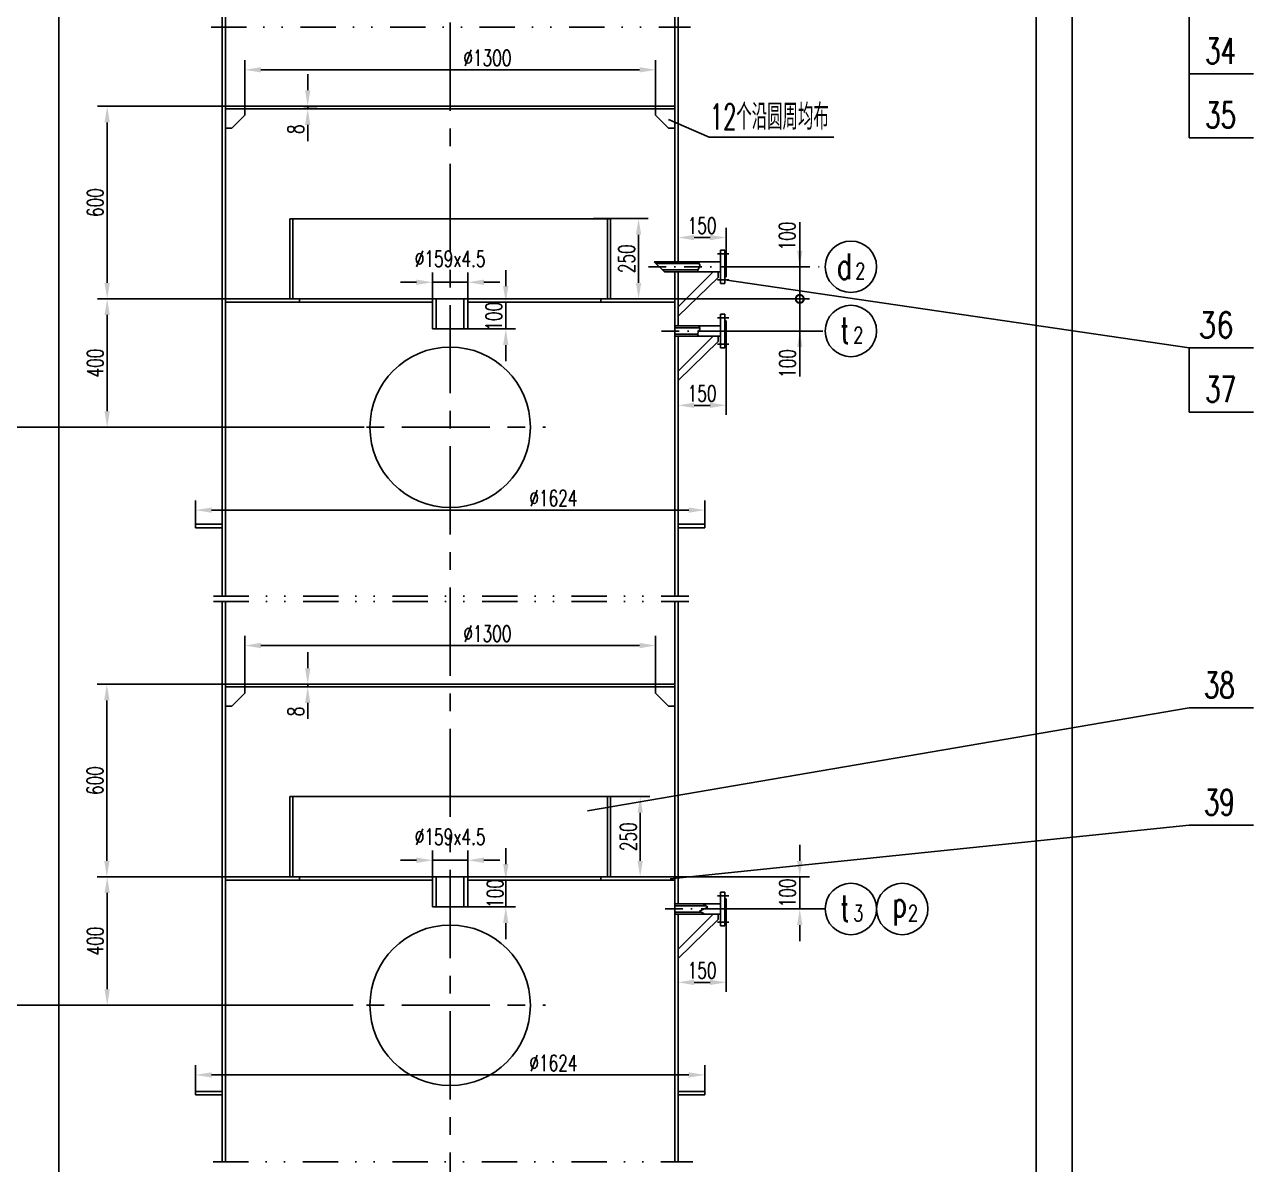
# Model space of a CAD drawing. Extents: x 1416 to 4159, y -4009 to -2804.
# Drawn here: x 1541.2 to 1732.7, y -3154.7 to -2977.2 of the extents above; entities that cross this region are included whole.
import ezdxf
from ezdxf.enums import TextEntityAlignment as Align

# ---------------------------------------------------------------- set-up
doc = ezdxf.new("R2010")
doc.units = 0
doc.header["$LTSCALE"] = 11
doc.header["$MEASUREMENT"] = 0
for name, pattern in [('CENTER', [2, 1.25, -0.25, 0.25, -0.25]), ('DASHDOT2', [0.5, 0.25, -0.125, 0, -0.125]), ('DIVIDE', [1.25, 0.5, -0.25, 0, -0.25, 0, -0.25])]:
    doc.linetypes.add(name, pattern=pattern)
doc.layers.get('0').update_dxf_attribs({"linetype": 'CONTINUOUS'})
doc.layers.get('DEFPOINTS').update_dxf_attribs({"linetype": 'CONTINUOUS'})
for name, color, linetype in [('1', 2, 'CENTER'), ('2', 2, 'CONTINUOUS'), ('3', 2, 'DIVIDE'), ('6', 2, 'CONTINUOUS')]:
    doc.layers.add(name, color=color, linetype=linetype)
doc.styles.add('H5', font='romans', dxfattribs={"width": 0.8, "bigfont": 'HZ5.SHX'})
doc.styles.add('HZ', font='txt', dxfattribs={"width": 0.5, "bigfont": 'hztxt.shx'})
doc.styles.add('HZ5', font='romans.shx', dxfattribs={"width": 0.7, "bigfont": 'hztxt.shx'})
doc.styles.add('HZTXT', font='ROMANS', dxfattribs={"width": 0.7, "bigfont": 'HZTXT'})
doc.dimstyles.new('STANDARD$0', dxfattribs={"dimscale": 0, "dimtxt": 4, "dimasz": 3, "dimexe": 1.5, "dimexo": 0, "dimgap": 1, "dimtad": 1, "dimdec": 0, "dimlfac": 5, "dimzin": 12, "dimtxsty": 'H5', "dimcen": 0, "dimazin": 3, "dimtfac": 1, "dimtdec": 0, "dimtmove": 0, "dimatfit": 3, "dimtvp": 0.833333, "dimtolj": 1, "dimtzin": 1})

# ---------------------------------------------------------------- blocks, each defined once
blk = doc.blocks.new('*D50')
at = {"color": 2, "linetype": 'BYBLOCK'}
for p, q in [((2745.22, -3118.59), (2723.28, -3118.59)), ((2724.78, -3146.09), (2724.78, -3121.09)), ((2737.41, -3148.59), (2723.28, -3148.59))]:
    blk.add_line(p, q, dxfattribs=at)
for points in [[(2724.36, -3121.09), (2725.2, -3121.09), (2724.78, -3118.59)], [(2724.36, -3146.09), (2725.2, -3146.09), (2724.78, -3148.59)]]:
    blk.add_solid(points, dxfattribs=at)
at = {"layer": 'DEFPOINTS', "color": 0, "linetype": 'BYBLOCK'}
for p in [(2724.78, -3118.59), (2745.22, -3118.59), (2737.41, -3148.59)]:
    blk.add_point(p, dxfattribs=at)
at = {"color": 2, "linetype": 'BYBLOCK', "insert": (2722.93, -3133.59), "char_height": 2.5, "attachment_point": 5, "rotation": 90, "style": 'HZ5'}
blk.add_mtext('\\A1;600', dxfattribs=at)
blk = doc.blocks.new('*D49')
at = {"color": 2, "linetype": 'BYBLOCK'}
for p, q in [((2744.97, -3148.59), (2723.33, -3148.59)), ((2724.83, -3166.09), (2724.83, -3151.09)), ((2737.41, -3168.59), (2723.33, -3168.59))]:
    blk.add_line(p, q, dxfattribs=at)
for points in [[(2724.41, -3151.09), (2725.24, -3151.09), (2724.83, -3148.59)], [(2724.41, -3166.09), (2725.24, -3166.09), (2724.83, -3168.59)]]:
    blk.add_solid(points, dxfattribs=at)
at = {"layer": 'DEFPOINTS', "color": 0, "linetype": 'BYBLOCK'}
for p in [(2724.83, -3148.59), (2744.97, -3148.59), (2737.41, -3168.59)]:
    blk.add_point(p, dxfattribs=at)
at = {"color": 2, "linetype": 'BYBLOCK', "insert": (2722.98, -3158.59), "char_height": 2.5, "attachment_point": 5, "rotation": 90, "style": 'HZ5'}
blk.add_mtext('\\A1;400', dxfattribs=at)
blk = doc.blocks.new('*D45')
at = {"color": 2, "linetype": 'BYBLOCK'}
for p, q in [((2764.87, -3078.55), (2708.45, -3078.55)), ((2709.95, -3166.09), (2709.95, -3081.05))]:
    blk.add_line(p, q, dxfattribs=at)
for points in [[(2709.53, -3081.05), (2710.36, -3081.05), (2709.95, -3078.55)], [(2709.53, -3166.09), (2710.36, -3166.09), (2709.95, -3168.59)]]:
    blk.add_solid(points, dxfattribs=at)
at = {"layer": 'DEFPOINTS', "color": 0, "linetype": 'BYBLOCK'}
for p in [(2709.95, -3078.55), (2764.87, -3078.55), (2763.15, -3168.59)]:
    blk.add_point(p, dxfattribs=at)
at = {"color": 2, "linetype": 'BYBLOCK', "insert": (2708.1, -3123.57), "char_height": 2.5, "attachment_point": 5, "rotation": 90, "style": 'HZ5'}
blk.add_mtext('\\A1;5700', dxfattribs=at)
blk = doc.blocks.new('*D44')
at = {"color": 2, "linetype": 'BYBLOCK'}
for p, q in [((2763.15, -3168.59), (2708.45, -3168.59)), ((2709.95, -3255.02), (2709.95, -3171.09)), ((2763.15, -3257.52), (2708.45, -3257.52))]:
    blk.add_line(p, q, dxfattribs=at)
for points in [[(2709.53, -3171.09), (2710.36, -3171.09), (2709.95, -3168.59)], [(2709.53, -3255.02), (2710.36, -3255.02), (2709.95, -3257.52)]]:
    blk.add_solid(points, dxfattribs=at)
at = {"layer": 'DEFPOINTS', "color": 0, "linetype": 'BYBLOCK'}
for p in [(2709.95, -3168.59), (2763.15, -3168.59), (2763.15, -3257.52)]:
    blk.add_point(p, dxfattribs=at)
at = {"color": 2, "linetype": 'BYBLOCK', "insert": (2708.1, -3213.06), "char_height": 2.5, "attachment_point": 5, "rotation": 90, "style": 'HZ5'}
blk.add_mtext('\\A1;5700', dxfattribs=at)
blk = doc.blocks.new('*D46')
at = {"color": 2, "linetype": 'BYBLOCK'}
for p, q in [((2765.16, -2990.06), (2708.45, -2990.06)), ((2709.95, -3076.05), (2709.95, -2992.56)), ((2763.16, -3078.55), (2708.45, -3078.55))]:
    blk.add_line(p, q, dxfattribs=at)
for points in [[(2709.53, -2992.56), (2710.36, -2992.56), (2709.95, -2990.06)], [(2709.53, -3076.05), (2710.36, -3076.05), (2709.95, -3078.55)]]:
    blk.add_solid(points, dxfattribs=at)
at = {"layer": 'DEFPOINTS', "color": 0, "linetype": 'BYBLOCK'}
for p in [(2709.95, -2990.06), (2765.16, -2990.06), (2763.16, -3078.55)]:
    blk.add_point(p, dxfattribs=at)
at = {"color": 2, "linetype": 'BYBLOCK', "insert": (2708.1, -3034.31), "char_height": 2.5, "attachment_point": 5, "rotation": 90, "style": 'HZ5'}
blk.add_mtext('\\A1;5700', dxfattribs=at)
blk = doc.blocks.new('*D54')
at = {"color": 2, "linetype": 'BYBLOCK'}
for p, q in [((1613.34, -2896.41), (1705.94, -2896.41)), ((1704.44, -2898.91), (1704.44, -3573.36)), ((1633.13, -3575.86), (1705.94, -3575.86))]:
    blk.add_line(p, q, dxfattribs=at)
for points in [[(1704.03, -2898.91), (1704.86, -2898.91), (1704.44, -2896.41)], [(1704.03, -3573.36), (1704.86, -3573.36), (1704.44, -3575.86)]]:
    blk.add_solid(points, dxfattribs=at)
at = {"layer": 'DEFPOINTS', "color": 0, "linetype": 'BYBLOCK'}
for p in [(1613.34, -2896.41), (1633.13, -3575.86), (1704.44, -3575.86)]:
    blk.add_point(p, dxfattribs=at)
at = {"color": 2, "linetype": 'BYBLOCK', "insert": (1702.59, -3206.22), "char_height": 2.5, "attachment_point": 5, "rotation": 90, "style": 'HZ5'}
blk.add_mtext('\\A1;~35385', dxfattribs=at)
blk = doc.blocks.new('*D53')
at = {"color": 2, "linetype": 'BYBLOCK'}
for p, q in [((2794.92, -2965.06), (2871.06, -2965.06)), ((2869.56, -2967.56), (2869.56, -3462.6)), ((2800.85, -3465.1), (2871.06, -3465.1))]:
    blk.add_line(p, q, dxfattribs=at)
for points in [[(2869.14, -2967.56), (2869.97, -2967.56), (2869.56, -2965.06)], [(2869.14, -3462.6), (2869.97, -3462.6), (2869.56, -3465.1)]]:
    blk.add_solid(points, dxfattribs=at)
at = {"layer": 'DEFPOINTS', "color": 0, "linetype": 'BYBLOCK'}
for p in [(2794.92, -2965.06), (2800.85, -3465.1), (2869.56, -3465.1)]:
    blk.add_point(p, dxfattribs=at)
at = {"color": 2, "linetype": 'BYBLOCK', "insert": (2867.71, -3205.47), "char_height": 2.5, "attachment_point": 5, "rotation": 90, "style": 'HZ5'}
blk.add_mtext('\\A1;29100', dxfattribs=at)
blk = doc.blocks.new('*D62')
at = {"color": 2, "linetype": 'BYBLOCK'}
for p, q in [((2738.6, -3195.7), (2738.6, -3191.63)), ((2817.93, -3195.7), (2817.93, -3191.63)), ((2741.1, -3193.13), (2815.43, -3193.13))]:
    blk.add_line(p, q, dxfattribs=at)
for points in [[(2741.1, -3192.72), (2741.1, -3193.55), (2738.6, -3193.13)], [(2815.43, -3192.72), (2815.43, -3193.55), (2817.93, -3193.13)]]:
    blk.add_solid(points, dxfattribs=at)
at = {"layer": 'DEFPOINTS', "color": 0, "linetype": 'BYBLOCK'}
for p in [(2817.93, -3193.13), (2738.6, -3195.7), (2817.93, -3195.7)]:
    blk.add_point(p, dxfattribs=at)
at = {"color": 2, "linetype": 'BYBLOCK', "insert": (2794.36, -3191.28), "char_height": 2.5, "attachment_point": 5, "style": 'HZ5'}
blk.add_mtext('\\A1;∅1624', dxfattribs=at)
blk = doc.blocks.new('*D37')
at = {"color": 2, "linetype": 'BYBLOCK'}
for p, q in [((1629.87, -3007.4), (1638.4, -3007.4)), ((1636.9, -3009.9), (1636.9, -3017.4)), ((1637.05, -3019.9), (1635.4, -3019.9))]:
    blk.add_line(p, q, dxfattribs=at)
for points in [[(1636.49, -3009.9), (1637.32, -3009.9), (1636.9, -3007.4)], [(1636.49, -3017.4), (1637.32, -3017.4), (1636.9, -3019.9)]]:
    blk.add_solid(points, dxfattribs=at)
at = {"layer": 'DEFPOINTS', "color": 0, "linetype": 'BYBLOCK'}
for p in [(1629.87, -3007.4), (1636.9, -3019.9), (1637.05, -3019.9)]:
    blk.add_point(p, dxfattribs=at)
at = {"color": 2, "linetype": 'BYBLOCK', "insert": (1635.05, -3013.65), "char_height": 2.5, "attachment_point": 5, "rotation": 90, "style": 'HZ5'}
blk.add_mtext('\\A1;250', dxfattribs=at)
blk = doc.blocks.new('*D35')
at = {"color": 2, "linetype": 'BYBLOCK'}
for p, q in [((2800.59, -3136.09), (2809.38, -3136.09)), ((2807.88, -3138.59), (2807.88, -3146.09)), ((2806.97, -3148.59), (2809.38, -3148.59))]:
    blk.add_line(p, q, dxfattribs=at)
for points in [[(2807.46, -3138.59), (2808.29, -3138.59), (2807.88, -3136.09)], [(2807.46, -3146.09), (2808.29, -3146.09), (2807.88, -3148.59)]]:
    blk.add_solid(points, dxfattribs=at)
at = {"layer": 'DEFPOINTS', "color": 0, "linetype": 'BYBLOCK'}
for p in [(2800.59, -3136.09), (2806.97, -3148.59), (2807.88, -3148.59)]:
    blk.add_point(p, dxfattribs=at)
at = {"color": 2, "linetype": 'BYBLOCK', "insert": (2806.03, -3142.34), "char_height": 2.5, "attachment_point": 5, "rotation": 90, "style": 'HZ5'}
blk.add_mtext('\\A1;250', dxfattribs=at)
blk = doc.blocks.new('*D63')
at = {"color": 2, "linetype": 'BYBLOCK'}
for p, q in [((2738.6, -3111.57), (2738.6, -3107.86)), ((2817.93, -3111.57), (2817.93, -3107.86)), ((2741.1, -3109.36), (2815.43, -3109.36))]:
    blk.add_line(p, q, dxfattribs=at)
for points in [[(2741.1, -3108.94), (2741.1, -3109.77), (2738.6, -3109.36)], [(2815.43, -3108.94), (2815.43, -3109.77), (2817.93, -3109.36)]]:
    blk.add_solid(points, dxfattribs=at)
at = {"layer": 'DEFPOINTS', "color": 0, "linetype": 'BYBLOCK'}
for p in [(2817.93, -3109.36), (2738.6, -3111.57), (2817.93, -3111.57)]:
    blk.add_point(p, dxfattribs=at)
at = {"color": 2, "linetype": 'BYBLOCK', "insert": (2794.36, -3107.51), "char_height": 2.5, "attachment_point": 5, "style": 'HZ5'}
blk.add_mtext('\\A1;∅1624', dxfattribs=at)
blk = doc.blocks.new('*D29')
at = {"color": 2, "linetype": 'BYBLOCK'}
for p, q in [((2746.27, -3046.52), (2746.27, -3039.27)), ((2810.27, -3046.52), (2810.27, -3039.27)), ((2748.77, -3040.77), (2807.77, -3040.77))]:
    blk.add_line(p, q, dxfattribs=at)
for points in [[(2748.77, -3040.35), (2748.77, -3041.18), (2746.27, -3040.77)], [(2807.77, -3040.35), (2807.77, -3041.18), (2810.27, -3040.77)]]:
    blk.add_solid(points, dxfattribs=at)
at = {"layer": 'DEFPOINTS', "color": 0, "linetype": 'BYBLOCK'}
for p in [(2810.27, -3040.77), (2746.27, -3046.52), (2810.27, -3046.52)]:
    blk.add_point(p, dxfattribs=at)
at = {"color": 2, "linetype": 'BYBLOCK', "insert": (2784.07, -3038.92), "char_height": 2.5, "attachment_point": 5, "style": 'HZ5'}
blk.add_mtext('\\A1;∅1300', dxfattribs=at)
blk = doc.blocks.new('*D28')
at = {"color": 2, "linetype": 'BYBLOCK'}
for p, q in [((2746.27, -3132.2), (2746.27, -3124.74)), ((2748.77, -3126.24), (2807.77, -3126.24)), ((2810.27, -3132.2), (2810.27, -3124.74))]:
    blk.add_line(p, q, dxfattribs=at)
for points in [[(2748.77, -3125.82), (2748.77, -3126.66), (2746.27, -3126.24)], [(2807.77, -3125.82), (2807.77, -3126.66), (2810.27, -3126.24)]]:
    blk.add_solid(points, dxfattribs=at)
at = {"layer": 'DEFPOINTS', "color": 0, "linetype": 'BYBLOCK'}
for p in [(2810.27, -3126.24), (2746.27, -3132.2), (2810.27, -3132.2)]:
    blk.add_point(p, dxfattribs=at)
at = {"color": 2, "linetype": 'BYBLOCK', "insert": (2784.07, -3124.39), "char_height": 2.5, "attachment_point": 5, "style": 'HZ5'}
blk.add_mtext('\\A1;∅1300', dxfattribs=at)
blk = doc.blocks.new('*D39')
at = {"color": 2, "linetype": 'BYBLOCK'}
for p, q in [((3730.77, -3112.45), (3730.77, -3109.95)), ((3730.12, -3114.95), (3732.27, -3114.95)), ((3730.77, -3114.95), (3730.77, -3115.35)), ((3730.77, -3114.95), (3730.77, -3115.35)), ((3730.12, -3115.35), (3732.27, -3115.35)), ((3730.77, -3117.85), (3730.77, -3120.35))]:
    blk.add_line(p, q, dxfattribs=at)
for points in [[(3730.36, -3112.45), (3731.19, -3112.45), (3730.77, -3114.95)], [(3730.36, -3117.85), (3731.19, -3117.85), (3730.77, -3115.35)]]:
    blk.add_solid(points, dxfattribs=at)
at = {"layer": 'DEFPOINTS', "color": 0, "linetype": 'BYBLOCK'}
for p in [(3730.12, -3114.95), (3730.12, -3115.35), (3730.77, -3115.35)]:
    blk.add_point(p, dxfattribs=at)
at = {"color": 2, "linetype": 'BYBLOCK', "insert": (3728.92, -3118.52), "char_height": 2.5, "attachment_point": 5, "rotation": 90, "style": 'HZ5'}
blk.add_mtext('\\A1;8', dxfattribs=at)
blk = doc.blocks.new('*D52')
at = {"color": 2, "linetype": 'BYBLOCK'}
for p, q in [((2744.74, -3028.55), (2723.33, -3028.55)), ((2724.83, -3056.05), (2724.83, -3031.05))]:
    blk.add_line(p, q, dxfattribs=at)
for points in [[(2724.41, -3031.05), (2725.24, -3031.05), (2724.83, -3028.55)], [(2724.41, -3056.05), (2725.24, -3056.05), (2724.83, -3058.55)]]:
    blk.add_solid(points, dxfattribs=at)
at = {"layer": 'DEFPOINTS', "color": 0, "linetype": 'BYBLOCK'}
for p in [(2724.83, -3028.55), (2744.74, -3028.55), (2746.56, -3058.55)]:
    blk.add_point(p, dxfattribs=at)
at = {"color": 2, "linetype": 'BYBLOCK', "insert": (2722.98, -3043.55), "char_height": 2.5, "attachment_point": 5, "rotation": 90, "style": 'HZ5'}
blk.add_mtext('\\A1;600', dxfattribs=at)
blk = doc.blocks.new('*D51')
at = {"color": 2, "linetype": 'BYBLOCK'}
for p, q in [((2746.56, -3058.55), (2723.33, -3058.55)), ((2724.83, -3076.05), (2724.83, -3061.05)), ((2755.06, -3078.55), (2723.33, -3078.55))]:
    blk.add_line(p, q, dxfattribs=at)
for points in [[(2724.41, -3061.05), (2725.24, -3061.05), (2724.83, -3058.55)], [(2724.41, -3076.05), (2725.24, -3076.05), (2724.83, -3078.55)]]:
    blk.add_solid(points, dxfattribs=at)
at = {"layer": 'DEFPOINTS', "color": 0, "linetype": 'BYBLOCK'}
for p in [(2724.83, -3058.55), (2746.56, -3058.55), (2755.06, -3078.55)]:
    blk.add_point(p, dxfattribs=at)
at = {"color": 2, "linetype": 'BYBLOCK', "insert": (2722.98, -3068.55), "char_height": 2.5, "attachment_point": 5, "rotation": 90, "style": 'HZ5'}
blk.add_mtext('\\A1;400', dxfattribs=at)
blk = doc.blocks.new('*D36')
at = {"color": 2, "linetype": 'BYBLOCK'}
for p, q in [((2775.52, -3059.05), (2775.52, -3054.46)), ((2781.02, -3060.78), (2781.02, -3054.46)), ((2773.02, -3055.96), (2770.52, -3055.96)), ((2775.52, -3055.96), (2781.02, -3055.96)), ((2775.52, -3055.96), (2781.02, -3055.96)), ((2783.52, -3055.96), (2786.02, -3055.96))]:
    blk.add_line(p, q, dxfattribs=at)
for points in [[(2773.02, -3055.54), (2773.02, -3056.37), (2775.52, -3055.96)], [(2783.52, -3055.54), (2783.52, -3056.37), (2781.02, -3055.96)]]:
    blk.add_solid(points, dxfattribs=at)
at = {"layer": 'DEFPOINTS', "color": 0, "linetype": 'BYBLOCK'}
for p in [(2781.02, -3055.96), (2775.52, -3059.05), (2781.02, -3060.78)]:
    blk.add_point(p, dxfattribs=at)
at = {"color": 2, "linetype": 'BYBLOCK', "insert": (2778.27, -3052.31), "char_height": 2.5, "attachment_point": 5, "style": 'HZ5'}
blk.add_mtext('\\A1;∅159x4.5', dxfattribs=at)
blk = doc.blocks.new('*D34')
at = {"color": 2, "linetype": 'BYBLOCK'}
for p, q in [((2775.52, -3149.09), (2775.52, -3144.5)), ((2781.02, -3150.82), (2781.02, -3144.5)), ((2773.02, -3146), (2770.52, -3146)), ((2775.52, -3146), (2781.02, -3146)), ((2775.52, -3146), (2781.02, -3146)), ((2783.52, -3146), (2786.02, -3146))]:
    blk.add_line(p, q, dxfattribs=at)
for points in [[(2773.02, -3145.58), (2773.02, -3146.42), (2775.52, -3146)], [(2783.52, -3145.58), (2783.52, -3146.42), (2781.02, -3146)]]:
    blk.add_solid(points, dxfattribs=at)
at = {"layer": 'DEFPOINTS', "color": 0, "linetype": 'BYBLOCK'}
for p in [(2781.02, -3146), (2775.52, -3149.09), (2781.02, -3150.82)]:
    blk.add_point(p, dxfattribs=at)
at = {"color": 2, "linetype": 'BYBLOCK', "insert": (2778.27, -3142.35), "char_height": 2.5, "attachment_point": 5, "style": 'HZ5'}
blk.add_mtext('\\A1;∅159x4.5', dxfattribs=at)
blk = doc.blocks.new('*D17')
at = {"color": 2, "linetype": 'BYBLOCK'}
for p, q in [((2832.74, -3146.09), (2832.74, -3143.59)), ((2810.16, -3148.59), (2834.24, -3148.59)), ((2832.74, -3148.59), (2832.74, -3153.59)), ((2832.74, -3148.59), (2832.74, -3153.59)), ((2819.08, -3153.59), (2834.24, -3153.59)), ((2832.74, -3156.09), (2832.74, -3158.59))]:
    blk.add_line(p, q, dxfattribs=at)
for points in [[(2832.32, -3146.09), (2833.15, -3146.09), (2832.74, -3148.59)], [(2832.32, -3156.09), (2833.15, -3156.09), (2832.74, -3153.59)]]:
    blk.add_solid(points, dxfattribs=at)
at = {"layer": 'DEFPOINTS', "color": 0, "linetype": 'BYBLOCK'}
for p in [(2810.16, -3148.59), (2819.08, -3153.59), (2832.74, -3153.59)]:
    blk.add_point(p, dxfattribs=at)
at = {"color": 2, "linetype": 'BYBLOCK', "insert": (2830.83, -3151.09), "char_height": 2.5, "attachment_point": 5, "rotation": 90, "style": 'HZ5'}
blk.add_mtext('\\A1;100', dxfattribs=at)
blk = doc.blocks.new('*D99')
at = {"color": 2, "linetype": 'BYBLOCK'}
for p, q in [((2738.6, -3005.72), (2715.81, -3005.72)), ((2717.31, -3440.53), (2717.31, -3008.22)), ((2738.6, -3443.03), (2715.81, -3443.03))]:
    blk.add_line(p, q, dxfattribs=at)
for points in [[(2716.89, -3008.22), (2717.73, -3008.22), (2717.31, -3005.72)], [(2716.89, -3440.53), (2717.73, -3440.53), (2717.31, -3443.03)]]:
    blk.add_solid(points, dxfattribs=at)
at = {"layer": 'DEFPOINTS', "color": 0, "linetype": 'BYBLOCK'}
for p in [(2717.31, -3005.72), (2738.6, -3005.72), (2738.6, -3443.03)]:
    blk.add_point(p, dxfattribs=at)
at = {"color": 2, "linetype": 'BYBLOCK', "insert": (2715.46, -3224.37), "char_height": 2.5, "attachment_point": 5, "rotation": 90, "style": 'HZ5'}
blk.add_mtext('\\A1;9x3000=27000', dxfattribs=at)
blk = doc.blocks.new('_DOTSMALL')
at = {"color": 0, "linetype": 'BYBLOCK', "const_width": 0.5}
blk.add_lwpolyline([(-0.0625, 0, 1), (0.0625, 0, 1)], format="xyb", close=True, dxfattribs=at)
blk = doc.blocks.new('*D106')
at = {"color": 2, "linetype": 'BYBLOCK'}
for p, q in [((2813.77, -3052.75), (2813.77, -3047.49)), ((2821.27, -3051.98), (2821.27, -3047.49)), ((2818.77, -3048.99), (2816.27, -3048.99))]:
    blk.add_line(p, q, dxfattribs=at)
for points in [[(2816.27, -3048.58), (2816.27, -3049.41), (2813.77, -3048.99)], [(2818.77, -3048.58), (2818.77, -3049.41), (2821.27, -3048.99)]]:
    blk.add_solid(points, dxfattribs=at)
at = {"layer": 'DEFPOINTS', "color": 0, "linetype": 'BYBLOCK'}
for p in [(2813.77, -3048.99), (2813.77, -3052.75), (2821.27, -3051.98)]:
    blk.add_point(p, dxfattribs=at)
at = {"color": 2, "linetype": 'BYBLOCK', "insert": (2817.52, -3047.14), "char_height": 2.5, "attachment_point": 5, "style": 'HZ5'}
blk.add_mtext('\\A1;150', dxfattribs=at)
blk = doc.blocks.new('*D107')
at = {"color": 2, "linetype": 'BYBLOCK'}
for p, q in [((2821.27, -3065.12), (2821.27, -3076.63)), ((2813.77, -3071.25), (2813.77, -3076.63)), ((2818.77, -3075.13), (2816.27, -3075.13))]:
    blk.add_line(p, q, dxfattribs=at)
for points in [[(2816.27, -3074.71), (2816.27, -3075.54), (2813.77, -3075.13)], [(2818.77, -3074.71), (2818.77, -3075.54), (2821.27, -3075.13)]]:
    blk.add_solid(points, dxfattribs=at)
at = {"layer": 'DEFPOINTS', "color": 0, "linetype": 'BYBLOCK'}
for p in [(2821.27, -3065.12), (2813.77, -3071.25), (2813.77, -3075.13)]:
    blk.add_point(p, dxfattribs=at)
at = {"color": 2, "linetype": 'BYBLOCK', "insert": (2817.52, -3073.28), "char_height": 2.5, "attachment_point": 5, "style": 'HZ5'}
blk.add_mtext('\\A1;150', dxfattribs=at)
blk = doc.blocks.new('*D108')
at = {"color": 2, "linetype": 'BYBLOCK'}
for p, q in [((2821.27, -3155.16), (2821.27, -3166.52)), ((2813.77, -3161.29), (2813.77, -3166.52)), ((2818.77, -3165.02), (2816.27, -3165.02))]:
    blk.add_line(p, q, dxfattribs=at)
for points in [[(2816.27, -3164.6), (2816.27, -3165.44), (2813.77, -3165.02)], [(2818.77, -3164.6), (2818.77, -3165.44), (2821.27, -3165.02)]]:
    blk.add_solid(points, dxfattribs=at)
at = {"layer": 'DEFPOINTS', "color": 0, "linetype": 'BYBLOCK'}
for p in [(2821.27, -3155.16), (2813.77, -3161.29), (2813.77, -3165.02)]:
    blk.add_point(p, dxfattribs=at)
at = {"color": 2, "linetype": 'BYBLOCK', "insert": (2817.52, -3163.17), "char_height": 2.5, "attachment_point": 5, "style": 'HZ5'}
blk.add_mtext('\\A1;150', dxfattribs=at)

msp = doc.modelspace()

# ---------------------------------------------------------------- linework, layer by layer
for p, q in [((1572.04847, -2987.3683), (1572.04847, -2967.22306)), ((1572.54847, -2987.3683), (1572.54847, -2967.22306)), ((1642.54847, -2987.3683), (1642.54847, -2967.22306)), ((1643.04847, -2987.3683), (1643.04847, -2967.22306)), ((1572.04847, -2977.59295), (1572.04847, -3066.20055)), ((1572.54847, -2977.59295), (1572.54847, -3066.20055)), ((1642.54847, -2977.59295), (1642.54847, -3014.10241)), ((1643.04847, -2977.59295), (1643.04847, -3014.10241)), ((1572.54847, -2989.90241), (1642.54847, -2989.90241)), ((1572.54847, -2990.30241), (1642.54847, -2990.30241)), ((1573.10166, -2989.90241), (1609.79847, -2989.90241)), ((1575.54847, -2989.90241), (1575.54847, -2990.30241)), ((1575.54847, -2990.30241), (1575.54847, -2991.30241)), ((1639.54847, -2989.90241), (1639.54847, -2990.30241)), ((1639.54847, -2990.30241), (1639.54847, -2991.30241)), ((1575.54847, -2991.30241), (1573.54847, -2993.30241)), ((1639.54847, -2991.30241), (1641.54847, -2993.30241)), ((1572.54847, -2993.30241), (1573.54847, -2993.30241)), ((1642.54847, -2993.30241), (1641.54847, -2993.30241)), ((1582.54847, -3007.40241), (1582.54847, -3019.77203)), ((1582.54847, -3007.40241), (1584.68898, -3007.40241)), ((1583.04847, -3007.40241), (1583.04847, -3019.90241)), ((1584.68898, -3007.40241), (1607.54847, -3007.40241)), ((1607.54847, -3007.40241), (1632.54847, -3007.40241)), ((1632.04847, -3007.40241), (1632.04847, -3019.90241)), ((1632.54847, -3007.40241), (1632.54847, -3019.77203)), ((1650.32583, -3012.30293), (1649.66947, -3012.30293)), ((1649.66947, -3012.30293), (1649.66947, -3014.90241)), ((1650.32583, -3014.90241), (1650.32583, -3012.30293)), ((1650.54847, -3013.33702), (1650.32583, -3013.33702)), ((1650.54847, -3013.33702), (1650.54847, -3014.90241)), ((1639.34847, -3014.10241), (1640.94847, -3015.70241)), ((1639.34847, -3014.10241), (1649.66947, -3014.10241)), ((1639.65557, -3014.40951), (1646.32995, -3014.40951)), ((1640.64137, -3015.39531), (1646.1429, -3015.39531)), ((1649.66947, -3017.50189), (1649.66947, -3014.90241)), ((1650.32583, -3014.90241), (1650.32583, -3017.50189)), ((1650.54847, -3016.4678), (1650.54847, -3014.90241)), ((1640.94847, -3015.70241), (1649.66947, -3015.70241)), ((1642.54847, -3015.70241), (1642.54847, -3066.20055)), ((1643.04847, -3015.70241), (1643.04847, -3024.10241)), ((1648.51687, -3015.70241), (1643.04847, -3021.13969)), ((1649.32739, -3016.55207), (1643.04847, -3022.60464)), ((1649.32739, -3015.70241), (1649.32739, -3016.55207)), ((1650.54847, -3016.4678), (1650.32583, -3016.4678)), ((1650.32583, -3017.50189), (1649.66947, -3017.50189)), ((1572.54847, -3019.90241), (1642.54847, -3019.90241)), ((1572.54847, -3020.40241), (1604.79847, -3020.40241)), ((1573.10166, -3019.90241), (1609.79847, -3019.90241)), ((1573.10166, -3020.40241), (1604.79847, -3020.40241)), ((1584.05816, -3019.90241), (1584.05816, -3020.40241)), ((1604.79847, -3019.90241), (1604.79847, -3024.58677)), ((1605.35836, -3019.90241), (1605.35836, -3024.58677)), ((1609.70417, -3019.90241), (1609.70417, -3024.58677)), ((1610.29847, -3019.90241), (1610.29847, -3024.58677)), ((1610.29847, -3020.40241), (1642.54847, -3020.40241)), ((1631.03879, -3019.90241), (1631.03879, -3020.40241)), ((1650.32583, -3022.30293), (1649.66947, -3022.30293)), ((1649.66947, -3022.30293), (1649.66947, -3024.90241)), ((1650.32583, -3024.90241), (1650.32583, -3022.30293)), ((1604.79847, -3024.58677), (1610.29847, -3024.58677)), ((1642.54847, -3024.10241), (1649.66947, -3024.10241)), ((1642.54847, -3024.40951), (1646.45283, -3024.40951)), ((1649.66947, -3027.50189), (1649.66947, -3024.90241)), ((1650.54847, -3023.33702), (1650.32583, -3023.33702)), ((1650.32583, -3024.90241), (1650.32583, -3027.50189)), ((1650.54847, -3023.33702), (1650.54847, -3024.90241)), ((1650.54847, -3026.4678), (1650.54847, -3024.90241)), ((1642.54847, -3025.39531), (1646.10824, -3025.39531)), ((1642.54847, -3025.70241), (1649.66947, -3025.70241)), ((1648.51687, -3025.70241), (1643.04847, -3031.13969)), ((1643.04847, -3025.70241), (1643.04847, -3066.20055)), ((1649.32739, -3026.55207), (1643.04847, -3032.60464)), ((1649.32739, -3025.70241), (1649.32739, -3026.55207)), ((1650.54847, -3026.4678), (1650.32583, -3026.4678)), ((1650.32583, -3027.50189), (1649.66947, -3027.50189)), ((1567.8827, -3055.56037), (1567.8827, -3055.02032)), ((1567.8827, -3055.02032), (1572.04847, -3055.02032)), ((1572.04847, -3055.56037), (1567.8827, -3055.56037)), ((1647.21425, -3055.02032), (1643.04847, -3055.02032)), ((1643.04847, -3055.56037), (1647.21425, -3055.56037)), ((1647.21425, -3055.56037), (1647.21425, -3055.02032)), ((1572.04847, -3067.05304), (1572.04847, -3105.74452)), ((1572.54847, -3067.05304), (1572.54847, -3105.74452)), ((1642.54847, -3067.05304), (1642.54847, -3154.30968)), ((1643.04847, -3067.05304), (1643.04847, -3114.14452)), ((1572.54847, -3079.94452), (1642.54847, -3079.94452)), ((1572.54847, -3080.34452), (1642.54847, -3080.34452)), ((1573.10166, -3079.94452), (1609.79847, -3079.94452)), ((1575.54847, -3079.94452), (1575.54847, -3080.34452)), ((1575.54847, -3080.34452), (1575.54847, -3081.34452)), ((1639.54847, -3079.94452), (1639.54847, -3080.34452)), ((1639.54847, -3080.34452), (1639.54847, -3081.34452)), ((1575.54847, -3081.34452), (1573.54847, -3083.34452)), ((1639.54847, -3081.34452), (1641.54847, -3083.34452)), ((1572.54847, -3083.34452), (1573.54847, -3083.34452)), ((1642.54847, -3083.34452), (1641.54847, -3083.34452)), ((1582.54847, -3097.44452), (1584.68898, -3097.44452)), ((1582.54847, -3097.44452), (1582.54847, -3109.81415)), ((1583.04847, -3097.44452), (1583.04847, -3109.94452)), ((1584.68898, -3097.44452), (1607.54847, -3097.44452)), ((1607.54847, -3097.44452), (1632.54847, -3097.44452)), ((1632.04847, -3097.44452), (1632.04847, -3109.94452)), ((1632.54847, -3097.44452), (1632.54847, -3109.81415)), ((1572.04847, -3105.74452), (1572.04847, -3154.30968)), ((1572.54847, -3105.74452), (1572.54847, -3154.30968)), ((1572.54847, -3109.94452), (1642.54847, -3109.94452)), ((1572.54847, -3110.44452), (1604.79847, -3110.44452)), ((1573.10166, -3109.94452), (1609.79847, -3109.94452)), ((1573.10166, -3110.44452), (1604.79847, -3110.44452)), ((1584.05816, -3109.94452), (1584.05816, -3110.44452)), ((1604.79847, -3109.94452), (1604.79847, -3114.62888)), ((1605.35836, -3109.94452), (1605.35836, -3114.62888)), ((1609.70417, -3109.94452), (1609.70417, -3114.62888)), ((1610.29847, -3109.94452), (1610.29847, -3114.62888)), ((1610.29847, -3110.44452), (1642.54847, -3110.44452)), ((1631.03879, -3109.94452), (1631.03879, -3110.44452)), ((1649.66947, -3112.34504), (1649.66947, -3114.94452)), ((1650.32583, -3112.34504), (1649.66947, -3112.34504)), ((1650.32583, -3114.94452), (1650.32583, -3112.34504)), ((1604.79847, -3114.62888), (1610.29847, -3114.62888)), ((1642.54847, -3114.14452), (1649.66947, -3114.14452)), ((1642.54847, -3114.45163), (1647.38055, -3114.45163)), ((1649.66947, -3117.54401), (1649.66947, -3114.94452)), ((1650.54847, -3113.37913), (1650.32583, -3113.37913)), ((1650.32583, -3114.94452), (1650.32583, -3117.54401)), ((1650.54847, -3113.37913), (1650.54847, -3114.94452)), ((1650.54847, -3116.50992), (1650.54847, -3114.94452)), ((1642.54847, -3115.43742), (1646.69008, -3115.43742)), ((1642.54847, -3115.74452), (1649.66947, -3115.74452)), ((1643.04847, -3115.74452), (1643.04847, -3154.30968)), ((1648.51687, -3115.74452), (1643.04847, -3121.1818)), ((1649.32739, -3116.59418), (1643.04847, -3122.64675)), ((1649.32739, -3115.74452), (1649.32739, -3116.59418)), ((1650.54847, -3116.50992), (1650.32583, -3116.50992)), ((1650.32583, -3117.54401), (1649.66947, -3117.54401)), ((1567.8827, -3143.36169), (1572.04847, -3143.36169)), ((1567.8827, -3143.90174), (1567.8827, -3143.36169)), ((1647.21425, -3143.36169), (1643.04847, -3143.36169)), ((1647.21425, -3143.90174), (1647.21425, -3143.36169)), ((1572.04847, -3143.90174), (1567.8827, -3143.90174)), ((1643.04847, -3143.90174), (1647.21425, -3143.90174))]:
    msp.add_line(p, q)
at = {"color": 2, "linetype": 'BYBLOCK'}
for p, q in [((1662.01823, -3007.9416), (1662.01823, -3019.90241)), ((1616.21233, -3017.90241), (1616.21233, -3015.40241)), ((1651.30812, -3014.90241), (1663.51823, -3014.90241)), ((1613.68236, -3020.40241), (1617.71233, -3020.40241)), ((1616.21233, -3020.40241), (1616.21233, -3024.58677)), ((1616.21233, -3020.40241), (1616.21233, -3024.58677)), ((1639.4433, -3019.90241), (1663.51823, -3019.90241)), ((1642.54847, -3019.90241), (1663.51823, -3019.90241)), ((1662.01823, -3019.90241), (1662.01823, -3031.99838)), ((1610.29847, -3024.58677), (1617.71233, -3024.58677)), ((1648.35727, -3024.90241), (1663.51823, -3024.90241)), ((1616.21233, -3027.08677), (1616.21233, -3029.58677)), ((1585.35191, -3077.44452), (1585.35191, -3074.94452)), ((1584.70136, -3079.94452), (1586.85191, -3079.94452)), ((1584.70136, -3080.34452), (1586.85191, -3080.34452)), ((1585.35191, -3079.94452), (1585.35191, -3080.34452)), ((1585.35191, -3079.94452), (1585.35191, -3080.34452)), ((1585.35191, -3082.84452), (1585.35191, -3085.34452)), ((1616.21233, -3107.94452), (1616.21233, -3105.44452)), ((1613.68236, -3110.44452), (1617.71233, -3110.44452)), ((1616.21233, -3110.44452), (1616.21233, -3114.62888)), ((1616.21233, -3110.44452), (1616.21233, -3114.62888)), ((1610.29847, -3114.62888), (1617.71233, -3114.62888)), ((1616.21233, -3117.12888), (1616.21233, -3119.62888))]:
    msp.add_line(p, q, dxfattribs=at)
for centre in [(1607.54847, -3039.90241), (1607.54847, -3129.94452)]:
    msp.add_circle(centre, 12.5)
for points in [[(1661.60156, -3012.40241), (1662.43489, -3012.40241), (1662.01823, -3014.90241)], [(1615.79567, -3017.90241), (1616.629, -3017.90241), (1616.21233, -3020.40241)], [(1615.79567, -3027.08677), (1616.629, -3027.08677), (1616.21233, -3024.58677)], [(1661.60156, -3027.40241), (1662.43489, -3027.40241), (1662.01823, -3024.90241)], [(1584.93524, -3077.44452), (1585.76857, -3077.44452), (1585.35191, -3079.94452)], [(1584.93524, -3082.84452), (1585.76857, -3082.84452), (1585.35191, -3080.34452)], [(1615.79567, -3107.94452), (1616.629, -3107.94452), (1616.21233, -3110.44452)], [(1615.79567, -3117.12888), (1616.629, -3117.12888), (1616.21233, -3114.62888)]]:
    msp.add_solid(points, dxfattribs=at)
at = {"layer": '1'}
for p, q in [((1607.54847, -2888.85819), (1607.54847, -3577.42118)), ((1649.20987, -3012.86192), (1650.9894, -3012.86192)), ((1649.20987, -3016.9429), (1650.9894, -3016.9429)), ((1591.55129, -3019.90241), (1622.41791, -3019.90241)), ((1649.20987, -3022.86192), (1650.9894, -3022.86192)), ((1649.20987, -3026.9429), (1650.9894, -3026.9429)), ((1533.99672, -3039.90241), (1622.41791, -3039.90241)), ((1591.55129, -3109.94452), (1622.41791, -3109.94452)), ((1649.20987, -3112.90403), (1650.9894, -3112.90403)), ((1649.20987, -3116.98501), (1650.9894, -3116.98501)), ((1533.99672, -3129.94452), (1622.41791, -3129.94452))]:
    msp.add_line(p, q, dxfattribs=at)
at = {"layer": '1', "linetype": 'DASHDOT2'}
for p, q in [((1638.42984, -3014.90241), (1665.98959, -3014.90241)), ((1640.48343, -3024.90241), (1665.98959, -3024.90241)), ((1641.0349, -3114.94452), (1665.98959, -3114.94452))]:
    msp.add_line(p, q, dxfattribs=at)
at = {"layer": '2'}
for p, q in [((1722.70172, -2944.82576), (1722.70172, -2994.82576)), ((1650.32583, -3016.9429), (1722.70172, -3027.53014)), ((1722.70172, -3027.53014), (1722.70172, -3037.53014)), ((1628.95071, -3099.63245), (1722.70172, -3083.61425)), ((1641.82922, -3110.23984), (1722.70172, -3101.86959)), ((1647.67236, -3114.65766), (1646.38658, -3115.27187)), ((1646.94561, -3114.14452), (1647.67236, -3114.65766)), ((1646.38658, -3115.27187), (1647.25308, -3115.74452))]:
    msp.add_line(p, q, dxfattribs=at)
for centre in [(1669.98959, -3014.90241), (1669.98959, -3024.90241), (1669.98959, -3114.94452), (1677.98959, -3114.94452)]:
    msp.add_circle(centre, 4, dxfattribs=at)
for points, knots in [([(1646.12654, -3015.70241), (1646.10883, -3015.6401), (1646.07173, -3015.274), (1646.68875, -3014.75595), (1646.24879, -3014.34488), (1646.22376, -3014.17357), (1646.22875, -3014.10241)], [0.564041826, 0.564041826, 0.564041826, 0.564041826, 0.768621808, 1.750308582, 2.084755943, 2.308508334, 2.308508334, 2.308508334, 2.308508334]), ([(1646.2207, -3025.70241), (1646.1416, -3025.57459), (1645.98035, -3025.14757), (1646.68875, -3024.5528), (1646.31214, -3024.20092), (1646.26486, -3024.103), (1646.26457, -3024.10241)], [0.338834352, 0.338834352, 0.338834352, 0.338834352, 0.768621808, 1.750308582, 2.084755943, 2.086776581, 2.086776581, 2.086776581, 2.086776581])]:
    msp.add_open_spline(points, degree=3, knots=knots, dxfattribs=at)
at = {"layer": '3'}
for p, q in [((1570.29178, -2977.59295), (1645.00653, -2977.59295)), ((1570.67615, -3066.20055), (1644.75444, -3066.20055)), ((1570.67615, -3067.05304), (1644.75444, -3067.05304)), ((1570.64458, -3154.30968), (1645.33621, -3154.30968))]:
    msp.add_line(p, q, dxfattribs=at)
at = {"layer": '6'}
for p, q in [((1732.70172, -2984.82576), (1722.70172, -2984.82576)), ((1641.592, -2991.96692), (1647.89173, -2994.68691)), ((1647.89173, -2994.68691), (1667.33575, -2994.68691)), ((1732.70172, -2994.82576), (1722.70172, -2994.82576)), ((1732.70172, -3027.53014), (1722.70172, -3027.53014)), ((1732.70172, -3037.53014), (1722.70172, -3037.53014)), ((1732.70172, -3083.61425), (1722.70172, -3083.61425)), ((1732.70172, -3101.86959), (1722.70172, -3101.86959))]:
    msp.add_line(p, q, dxfattribs=at)
at = {"layer": 'DEFPOINTS', "color": 0, "linetype": 'BYBLOCK'}
for p in [(1651.30812, -3014.90241), (1613.68236, -3020.40241), (1639.4433, -3019.90241), (1642.54847, -3019.90241), (1662.01823, -3019.90241), (1610.29847, -3024.58677), (1616.21233, -3024.58677), (1648.35727, -3024.90241), (1662.01823, -3024.90241), (1584.70136, -3079.94452), (1584.70136, -3080.34452), (1585.35191, -3080.34452), (1613.68236, -3110.44452), (1610.29847, -3114.62888), (1616.21233, -3114.62888)]:
    msp.add_point(p, dxfattribs=at)

# ---------------------------------------------------------------- block references
at = {"color": 2, "linetype": 'BYBLOCK', "xscale": 2.5, "yscale": 2.5, "zscale": 2.5}
for rotation in [270, 90]:
    msp.add_blockref('_DOTSMALL', (1662.01823, -3019.90241), dxfattribs=dict(at, rotation=rotation))

# ---------------------------------------------------------------- texts
at = {"color": 2, "linetype": 'BYBLOCK', "char_height": 2.5, "attachment_point": 5, "rotation": 90}
for s, insert, style in [('\\A1;100', (1660.04936, -3010.10406), 'HZ5'), ('100', (1614.34421, -3022.62172), 'HZTXT'), ('\\A1;100', (1660.10647, -3029.97106), 'HZ5'), ('8', (1583.50191, -3084.18562), 'HZ5'), ('100', (1614.53893, -3112.5367), 'HZ5')]:
    msp.add_mtext(s, dxfattribs=dict(at, insert=insert, style=style))
at = {"layer": '1'}
for s, height, style, width, p in [('d', 4, 'HZ', 0.75, (1668.96889, -3014.81478)), ('2', 2.5, 'HZ', 0.75, (1671.45302, -3015.56379)), ('t', 4, 'HZTXT', 0.7, (1669.04603, -3024.81478)), ('2', 2.5, 'HZ', 0.75, (1671.14448, -3025.56379)), ('t', 4, 'HZTXT', 0.7, (1669.04603, -3114.85689)), ('3', 2.5, 'HZ', 0.75, (1671.14448, -3115.6059)), ('p', 4, 'HZTXT', 0.7, (1677.57467, -3114.85689)), ('2', 2.5, 'HZ', 0.75, (1679.67312, -3115.6059))]:
    msp.add_text(s, height=height, dxfattribs=dict(at, style=style, width=width)).set_placement(p, align=Align.MIDDLE)
at = {"layer": '2'}
for s, style, width, p in [('34', 'HZTXT', 0.7, (1725.18926, -2983.27005)), ('12个沿圆周均布', 'HZTXT', 0.6, (1648.02052, -2993.5298)), ('35', 'HZTXT', 0.7, (1725.18926, -2993.27005)), ('36', 'H5', 0.8, (1724.16261, -3025.97443)), ('37', 'HZTXT', 0.7, (1725.18926, -3035.97443)), ('38', 'HZTXT', 0.7, (1724.99088, -3082.05854)), ('39', 'HZTXT', 0.7, (1724.99088, -3100.31388))]:
    msp.add_text(s, height=4, dxfattribs=dict(at, style=style, width=width)).set_placement(p)

# ---------------------------------------------------------------- dimensions: what is measured, and where the dimension line sits
dim = msp.add_linear_dim(base=(1704.44346, -3575.86412), p1=(1613.33663, -2896.41279), p2=(1633.13365, -3575.86412), angle=90, text='~35385', dimstyle='STANDARD$0', override={"dimscale": 1, "dimtxt": 2.5, "dimasz": 2.5, "dimgap": 0.6, "dimlfac": 20, "dimtxsty": 'HZ5', "dimclrd": 2, "dimclre": 2, "dimclrt": 2, "dimtdec": 0, "dimtmove": 2})
dim.commit()
dim.dimension.update_dxf_attribs({"geometry": '*D54', "text_midpoint": (1702.59346, -3206.21709), "dimtype": 160})
dim = msp.add_linear_dim(base=(1698.83793, -3426.44789), p1=(1624.20522, -2926.41279), p2=(1630.13275, -3426.44789), angle=90, text='29100', dimstyle='STANDARD$0', override={"dimscale": 1, "dimtxt": 2.5, "dimasz": 2.5, "dimgap": 0.6, "dimlfac": 20, "dimtxsty": 'HZ5', "dimclrd": 2, "dimclre": 2, "dimclrt": 2, "dimtdec": 0, "dimtmove": 2})
dim.commit()
dim.dimension.update_dxf_attribs({"geometry": '*D53', "text_midpoint": (1696.98793, -3166.82429), "dimtype": 160, "insert": (-1170.71966, 38.6475)})
for base, p1, p2, override, picture, middle in [((1539.22627, -2951.41279), (1592.43572, -3039.90241), (1594.44337, -2951.41279), {"dimscale": 1, "dimtxt": 2.5, "dimasz": 2.5, "dimgap": 0.6, "dimlfac": 20, "dimtxsty": 'HZ5', "dimclrd": 2, "dimclre": 2, "dimclrt": 2, "dimtdec": 0, "dimtmove": 2}, '*D46', (1537.37627, -2995.6576)), ((1539.22627, -3039.90241), (1592.4256, -3129.94452), (1594.14703, -3039.90241), {"dimscale": 1, "dimtxt": 2.5, "dimasz": 2.5, "dimgap": 0.6, "dimlfac": 20, "dimtxsty": 'HZ5', "dimse1": 1, "dimclrd": 2, "dimclre": 2, "dimclrt": 2, "dimtdec": 0, "dimtmove": 2}, '*D45', (1537.37627, -3084.92347)), ((1539.22627, -3129.94452), (1592.4256, -3218.87425), (1592.4256, -3129.94452), {"dimscale": 1, "dimtxt": 2.5, "dimasz": 2.5, "dimgap": 0.6, "dimlfac": 20, "dimtxsty": 'HZ5', "dimclrd": 2, "dimclre": 2, "dimclrt": 2, "dimtdec": 0, "dimtmove": 2}, '*D44', (1537.37627, -3174.40939))]:
    dim = msp.add_linear_dim(base=base, p1=p1, p2=p2, angle=90, text='5700', dimstyle='STANDARD$0', override=override)
    dim.commit()
    dim.dimension.update_dxf_attribs({"geometry": picture, "text_midpoint": middle, "insert": (-1170.71966, 38.6475)})
for base, p1, p2, text, picture, middle, set_off in [((1639.54847, -2984.21425), (1575.54847, -2989.96965), (1639.54847, -2989.96965), '%%c1300', '*D29', (1613.34573, -2982.36425), (-1170.71966, 56.55165)), ((1647.21425, -3052.80423), (1567.8827, -3055.02032), (1647.21425, -3055.02032), '%%c1624', '*D63', (1623.6381, -3050.95423), (-1170.71966, 56.55165)), ((1639.54847, -3073.90125), (1575.54847, -3079.85828), (1639.54847, -3079.85828), '%%c1300', '*D28', (1613.34573, -3072.05125), (-1170.71966, 52.33891)), ((1647.21425, -3140.79441), (1567.8827, -3143.36169), (1647.21425, -3143.36169), '%%c1624', '*D62', (1623.6381, -3138.94441), (-1170.71966, 52.33891))]:
    dim = msp.add_linear_dim(base=base, p1=p1, p2=p2, text=text, dimstyle='STANDARD$0', override={"dimscale": 1, "dimtxt": 2.5, "dimasz": 2.5, "dimgap": 0.6, "dimlfac": 20, "dimtxsty": 'HZ5', "dimclrd": 2, "dimclre": 2, "dimclrt": 2, "dimtdec": 0, "dimtmove": 2})
    dim.commit()
    dim.dimension.update_dxf_attribs({"geometry": picture, "text_midpoint": middle, "dimtype": 160, "insert": set_off})
for base, p1, p2, picture, middle, set_off in [((1585.35191, -2990.30241), (1584.70136, -2989.90241), (1584.70136, -2990.30241), '*D39', (1583.50191, -2993.47318), (-2145.42097, 125.04687)), ((1662.01823, -3114.94452), (1639.4433, -3109.94452), (1648.35727, -3114.94452), '*D17', (1660.10647, -3112.44452), (-1170.71966, 38.6475))]:
    dim = msp.add_linear_dim(base=base, p1=p1, p2=p2, angle=90, dimstyle='STANDARD$0', override={"dimscale": 1, "dimtxt": 2.5, "dimasz": 2.5, "dimgap": 0.6, "dimlfac": 20, "dimtxsty": 'HZ5', "dimclrd": 2, "dimclre": 2, "dimclrt": 2, "dimtdec": 0, "dimtmove": 2})
    dim.commit()
    dim.dimension.update_dxf_attribs({"geometry": picture, "text_midpoint": middle, "dimtype": 160, "insert": set_off})
for base, p1, p2, override, picture, middle in [((1554.10805, -2989.90241), (1575.84231, -3019.90241), (1574.01804, -2989.90241), {"dimscale": 1, "dimtxt": 2.5, "dimasz": 2.5, "dimgap": 0.6, "dimlfac": 20, "dimtxsty": 'HZ5', "dimse1": 1, "dimclrd": 2, "dimclre": 2, "dimclrt": 2, "dimtdec": 0, "dimtmove": 2}, '*D52', (1552.25805, -3004.90241)), ((1554.10805, -3019.90241), (1584.34228, -3039.90241), (1575.84231, -3019.90241), {"dimscale": 1, "dimtxt": 2.5, "dimasz": 2.5, "dimgap": 0.6, "dimlfac": 20, "dimtxsty": 'HZ5', "dimclrd": 2, "dimclre": 2, "dimclrt": 2, "dimtdec": 0, "dimtmove": 2}, '*D51', (1552.25805, -3029.90241)), ((1554.05882, -3079.94452), (1566.69331, -3109.94452), (1574.49816, -3079.94452), {"dimscale": 1, "dimtxt": 2.5, "dimasz": 2.5, "dimgap": 0.6, "dimlfac": 20, "dimtxsty": 'HZ5', "dimclrd": 2, "dimclre": 2, "dimclrt": 2, "dimtdec": 0, "dimtmove": 2}, '*D50', (1552.20882, -3094.94452)), ((1637.1582, -3109.94452), (1629.87187, -3097.44452), (1636.24741, -3109.94452), {"dimscale": 1, "dimtxt": 2.5, "dimasz": 2.5, "dimgap": 0.6, "dimlfac": 20, "dimtxsty": 'HZ5', "dimclrd": 2, "dimclre": 2, "dimclrt": 2, "dimtdec": 0, "dimtmove": 2}, '*D35', (1635.3082, -3103.69452)), ((1554.10805, -3109.94452), (1566.69331, -3129.94452), (1574.24953, -3109.94452), {"dimscale": 1, "dimtxt": 2.5, "dimasz": 2.5, "dimgap": 0.6, "dimlfac": 20, "dimtxsty": 'HZ5', "dimclrd": 2, "dimclre": 2, "dimclrt": 2, "dimtdec": 0, "dimtmove": 2}, '*D49', (1552.25805, -3119.94452))]:
    dim = msp.add_linear_dim(base=base, p1=p1, p2=p2, angle=90, dimstyle='STANDARD$0', override=override)
    dim.commit()
    dim.dimension.update_dxf_attribs({"geometry": picture, "text_midpoint": middle, "insert": (-1170.71966, 38.6475)})
dim = msp.add_linear_dim(base=(1636.90498, -3019.90241), p1=(1629.87187, -3007.40241), p2=(1637.05458, -3019.90241), angle=90, dimstyle='STANDARD$0', override={"dimscale": 1, "dimtxt": 2.5, "dimasz": 2.5, "dimgap": 0.6, "dimlfac": 20, "dimtxsty": 'HZ5', "dimclrd": 2, "dimclre": 2, "dimclrt": 2, "dimtdec": 0, "dimtmove": 2})
dim.commit()
dim.dimension.update_dxf_attribs({"geometry": '*D37', "text_midpoint": (1635.05498, -3013.65241)})
for base, p1, p2, picture, middle in [((1610.29847, -3017.30919), (1604.79847, -3020.40241), (1610.29847, -3022.13337), '*D36', (1607.54847, -3013.65919)), ((1610.29847, -3107.3513), (1604.79847, -3110.44452), (1610.29847, -3112.17548), '*D34', (1607.54847, -3103.7013))]:
    dim = msp.add_linear_dim(base=base, p1=p1, p2=p2, text='%%c159x4.5', dimstyle='STANDARD$0', override={"dimscale": 1, "dimtxt": 2.5, "dimasz": 2.5, "dimgap": 0.6, "dimlfac": 20, "dimtxsty": 'HZ5', "dimclrd": 2, "dimclre": 2, "dimclrt": 2, "dimtdec": 0, "dimtmove": 2})
    dim.commit()
    dim.dimension.update_dxf_attribs({"geometry": picture, "text_midpoint": middle, "insert": (-1170.71966, 38.6475)})
dim = msp.add_linear_dim(base=(1546.58929, -2967.07074), p1=(1567.8827, -3404.38341), p2=(1567.8827, -2967.07074), angle=90, text='9x3000=27000', dimstyle='STANDARD$0', override={"dimtxt": 2.5, "dimasz": 2.5, "dimgap": 0.6, "dimtad": 1, "dimtih": 0, "dimtoh": 0, "dimdec": 0, "dimlfac": 20, "dimzin": 12, "dimtxsty": 'HZ5', "dimclrd": 2, "dimclre": 2, "dimclrt": 2, "dimtdec": 0, "dimtofl": 1, "dimtzin": 1}, dxfattribs=at)
dim.commit()
dim.dimension.update_dxf_attribs({"geometry": '*D99', "text_midpoint": (1544.73929, -3185.72708), "insert": (-1170.71966, 38.6475)})
for base, p1, p2, picture, middle in [((1643.04847, -3010.34533), (1650.54847, -3013.33702), (1643.04847, -3014.10241), '*D106', (1646.79847, -3008.49533)), ((1643.04847, -3036.47754), (1650.54847, -3026.4678), (1643.04847, -3032.60464), '*D107', (1646.79847, -3034.62754)), ((1643.04847, -3126.37359), (1650.54847, -3116.50992), (1643.04847, -3122.64675), '*D108', (1646.79847, -3124.52359))]:
    dim = msp.add_linear_dim(base=base, p1=p1, p2=p2, text='150', dimstyle='STANDARD$0', override={"dimtxt": 2.5, "dimasz": 2.5, "dimgap": 0.6, "dimtad": 1, "dimtih": 0, "dimtoh": 0, "dimdec": 0, "dimlfac": 20, "dimzin": 12, "dimtxsty": 'HZ5', "dimclrd": 2, "dimclre": 2, "dimclrt": 2, "dimtdec": 0, "dimtofl": 1, "dimtzin": 1}, dxfattribs=at)
    dim.commit()
    dim.dimension.update_dxf_attribs({"geometry": picture, "text_midpoint": middle, "insert": (-1170.71966, 38.6475)})

doc.saveas('drawing.dxf')
